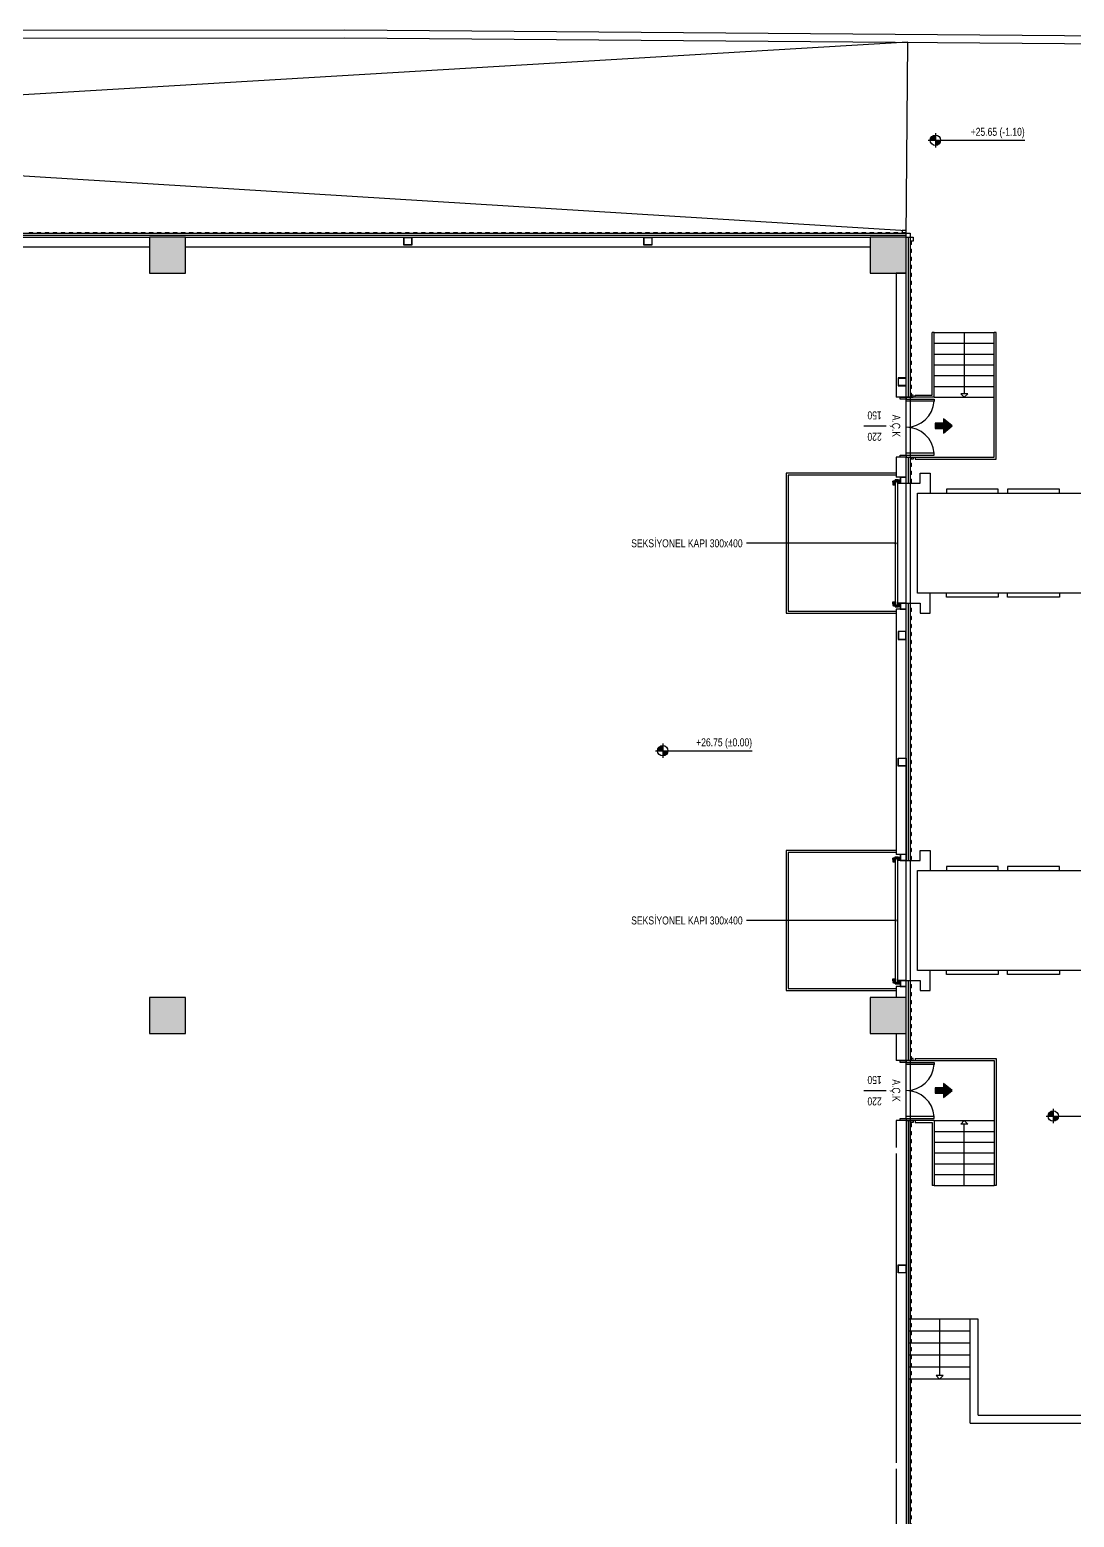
# Model space of a CAD drawing. Extents: x 259761 to 283296, y -701091 to -693683.
# Drawn here: x 277642 to 280251, y -697464 to -693747 of the extents above; entities that cross this region are included whole.
import ezdxf
from ezdxf import colors
from ezdxf.entities.mleader import LeaderData, LeaderLine
from ezdxf.enums import TextEntityAlignment as Align
from ezdxf.math import Vec2, Vec3

# ---------------------------------------------------------------- set-up
doc = ezdxf.new("R2010")
doc.units = 0
doc.header["$MEASUREMENT"] = 0
doc.layers.get('0').update_dxf_attribs({"linetype": 'CONTINUOUS'})
for name, color, linetype in [('A-DOOR', 193, 'CONTINUOUS'), ('A-WALL-SNWPNL', 200, 'CONTINUOUS'), ('MKDU0', 50, 'CONTINUOUS')]:
    doc.layers.add(name, color=color, linetype=linetype)
doc.styles.add('Fields_100', font='act_simplex.shx', dxfattribs={"width": 0.8, "height": 20})

# ---------------------------------------------------------------- blocks, each defined once
blk = doc.blocks.new('SEKSİYONEL KAPI')
at = {"layer": 'A-DOOR'}
for p, q in [((-15.7, 2.7), (-15.7, 0.2)), ((-15.1, 2.7), (-15.1, 0.2)), ((-3.6, 2.7), (-4.4, 2.7)), ((-3.6, 0.9), (-4.4, 0.9)), ((-15.7, -302.7), (-15.7, -300.2)), ((-15.1, -302.7), (-15.1, -300.2)), ((-8.7, -304.7), (-8.7, -304.7)), ((-3.6, -300.9), (-4.4, -300.9)), ((-3.6, -302.7), (-4.4, -302.7))]:
    blk.add_line(p, q, dxfattribs=at)
for points in [[(-5, 5.5), (-5.5, 5.5), (-5.5, 8.2), (-12.3, 8.2), (-12.3, 2), (-12.8, 2), (-12.8, 5.6), (-16.9, 5.6, 0.82272), (-16.9, 2.5), (-16.7, 2.5), (-16.7, 2), (-16.9, 2, -0.863572), (-16.9, 6.1), (-12.8, 6.1), (-12.8, 8.7), (-5, 8.7), (-5, 5.5)], [(-11.4, 5.3), (-11.4, 5.7, -0.414214), (-9.4, 7.7), (-9, 7.7, -0.414214), (-7, 5.7), (-7, 3.5)], [(-15.7, -1.1), (-15.7, -1.6, 1), (-15.1, -1.6), (-15.1, -1.1)], [(-5, -305.5), (-5.5, -305.5), (-5.5, -308.2), (-12.3, -308.2), (-12.3, -302), (-12.8, -302), (-12.8, -305.6), (-16.9, -305.6, -0.82272), (-16.9, -302.5), (-16.7, -302.5), (-16.7, -302), (-16.9, -302, 0.863572), (-16.9, -306.1), (-12.8, -306.1), (-12.8, -308.7), (-5, -308.7), (-5, -305.5)], [(-15.7, -298.9), (-15.7, -298.4, -1), (-15.1, -298.4), (-15.1, -298.9)], [(-11.4, -305.3), (-11.4, -305.7, 0.414214), (-9.4, -307.7), (-9, -307.7, 0.414214), (-7, -305.7), (-7, -303.5)]]:
    blk.add_lwpolyline(points, format="xyb", dxfattribs=at)
for points in [[(-15.7, 1.2), (-18.4, 1.2), (-18.4, -3.8), (-11.7, -3.8), (-11.7, 1.2), (-15.1, 1.2)], [(-16.5, 0.2), (-17.4, 0.2), (-17.4, -2.8), (-13.4, -2.8), (-13.4, 0.2), (-14.4, 0.2)], [(-11.6, -304.7), (-11.6, 4.7), (-8.7, 4.7), (-8.7, 4.7), (-6.6, 2.6), (-6.6, -302.6), (-8.7, -304.7), (-11.6, -304.7)], [(-5, 0.5), (-6.5, 0.5), (-6.5, 3.3), (-5, 3.3)], [(-4.5, 2.7), (-4.4, 2.7), (-4.4, 3), (-3.6, 3), (-3.6, 0.7), (-4.4, 0.7), (-4.4, 1), (-4.5, 1)], [(-15.7, -301.2), (-18.4, -301.2), (-18.4, -296.2), (-11.7, -296.2), (-11.7, -301.2), (-15.1, -301.2)], [(-16.5, -300.2), (-17.4, -300.2), (-17.4, -297.2), (-13.4, -297.2), (-13.4, -300.2), (-14.4, -300.2)], [(-5, -300.5), (-6.5, -300.5), (-6.5, -303.3), (-5, -303.3)], [(-4.5, -302.7), (-4.4, -302.7), (-4.4, -303), (-3.6, -303), (-3.6, -300.7), (-4.4, -300.7), (-4.4, -301), (-4.5, -301)]]:
    blk.add_lwpolyline(points, dxfattribs=at)
for points in [[(-13.9, 3.1), (-16.9, 3.1, -1), (-16.9, 5.1), (-13.9, 5.1, -1)], [(-13.9, -303.1), (-16.9, -303.1, 1), (-16.9, -305.1), (-13.9, -305.1, 1)]]:
    blk.add_lwpolyline(points, format="xyb", close=True, dxfattribs=at)
for points in [[(-16.5, -1.1), (-14.4, -1.1), (-14.4, 0.2), (-16.5, 0.2)], [(-4.5, 3.5), (-4.5, 2.7), (-5, 2.7), (-5, 4), (-2.5, 4), (-2.5, 0.5), (-0.5, 0.5), (-0.5, 7.5), (-4.5, 7.5), (-4.5, 5.5), (-5, 5.5), (-5, 8), (0, 8), (0, 0), (-5, 0), (-5, 1), (-4.5, 1), (-4.5, 0.5), (-3, 0.5), (-3, 3.5)], [(-16.5, -298.9), (-14.4, -298.9), (-14.4, -300.2), (-16.5, -300.2)], [(-4.5, -303.5), (-4.5, -302.7), (-5, -302.7), (-5, -304), (-2.5, -304), (-2.5, -300.5), (-0.5, -300.5), (-0.5, -307.5), (-4.5, -307.5), (-4.5, -305.5), (-5, -305.5), (-5, -308), (0, -308), (0, -300), (-5, -300), (-5, -301), (-4.5, -301), (-4.5, -300.5), (-3, -300.5), (-3, -303.5)]]:
    blk.add_lwpolyline(points, close=True, dxfattribs=at)
for centre in [(-9.2, 5.8), (-9.2, -305.8)]:
    blk.add_circle(centre, 0.25, dxfattribs=at)
for centre, start, end in [((-15.4, 4.3), 38.272, 141.728), ((-15.4, 3.8), 218.272, 321.728), ((-15.4, -303.8), 38.272, 141.728), ((-15.4, -304.3), 218.272, 321.728)]:
    blk.add_arc(centre, 1.19, start, end, dxfattribs=at)
blk = doc.blocks.new('KAPI 150')
at = {"layer": 'A-DOOR'}
blk.add_line((145, 15), (5, 15), dxfattribs=at)
for points in [[(5, 15), (5, 85), (10, 85), (10, 15)], [(145, 15), (145, 85), (140, 85), (140, 15)]]:
    blk.add_lwpolyline(points, dxfattribs=at)
for points in [[(5, 0), (0, 0), (0, 15), (5, 15)], [(150, 0), (145, 0), (145, 15), (150, 15)]]:
    blk.add_lwpolyline(points, close=True, dxfattribs=at)
for centre, start, end in [((5, 15), 0, 85.904), ((145, 15), 94.096, 180)]:
    blk.add_arc(centre, 70, start, end, dxfattribs=at)
blk = doc.blocks.new('AÇK_01')
at = {"color": 0}
blk.add_lwpolyline([(28, 0), (-28, 0)], dxfattribs=at)
at = {"color": 0, "style": 'Fields_100', "width": 0.8}
blk.add_attdef('A.Ç.K.01', text='', height=20, rotation=90, dxfattribs=at).set_placement((-53, 0), align=Align.MIDDLE_CENTER)
for tag, p in [('W', (1, 17.2)), ('H', (1, -36.3))]:
    blk.add_attdef(tag, text='', height=20, dxfattribs=at).set_placement(p, align=Align.CENTER)
blk = doc.blocks.new('*U52')
at = {"layer": 'A-WALL-SNWPNL'}
blk.add_lwpolyline([(50, 1), (42, 1), (40, -1), (32, -1), (30, 1), (22, 1), (20, -1), (12, -1), (10, 1), (2, 1), (0, -1), (-8, -1), (-10, 1), (-18, 1), (-20, -1), (-28, -1), (-30, 1), (-38, 1), (-40, -1), (-48, -1), (-50, 1)], dxfattribs=at)
blk = doc.blocks.new('*U53')
at = {"layer": 'MKDU0', "color": 0, "linetype": 'ByBlock', "lineweight": -2, "transparency": 16777216}
for p in [(0, 0), (100, 0), (200, 0), (300, 0), (400, 0), (500, 0), (600, 0), (700, 0), (800, 0), (900, 0), (1000, 0), (1100, 0), (1200, 0), (1300, 0), (1400, 0), (1500, 0), (1600, 0)]:
    blk.add_blockref('*U52', p, dxfattribs=at)
blk = doc.blocks.new('*U54')
at = {"layer": 'A-WALL-SNWPNL'}
blk.add_lwpolyline([(50, 1), (42, 1), (40, -1), (32, -1), (30, 1), (22, 1), (20, -1), (12, -1), (10, 1), (2, 1), (0, -1), (-8, -1), (-10, 1), (-18, 1), (-20, -1), (-28, -1), (-30, 1), (-38, 1), (-40, -1), (-48, -1), (-50, 1)], dxfattribs=at)
blk = doc.blocks.new('*U55')
at = {"layer": 'MKDU0', "color": 0, "linetype": 'ByBlock', "lineweight": -2, "transparency": 16777216}
for p in [(0, 0), (100, 0)]:
    blk.add_blockref('*U54', p, dxfattribs=at)
blk = doc.blocks.new('*U56')
at = {"layer": 'A-WALL-SNWPNL'}
blk.add_lwpolyline([(50, 1), (42, 1), (40, -1), (32, -1), (30, 1), (22, 1), (20, -1), (12, -1), (10, 1), (2, 1), (0, -1), (-8, -1), (-10, 1), (-18, 1), (-20, -1), (-28, -1), (-30, 1), (-38, 1), (-40, -1), (-48, -1), (-50, 1)], dxfattribs=at)
blk = doc.blocks.new('*U57')
at = {"layer": 'MKDU0', "color": 0, "linetype": 'ByBlock', "lineweight": -2, "transparency": 16777216}
for p in [(0, 0), (100, 0), (200, 0), (300, 0), (400, 0), (500, 0)]:
    blk.add_blockref('*U56', p, dxfattribs=at)
blk = doc.blocks.new('*U58')
at = {"layer": 'A-WALL-SNWPNL'}
blk.add_lwpolyline([(50, 1), (42, 1), (40, -1), (32, -1), (30, 1), (22, 1), (20, -1), (12, -1), (10, 1), (2, 1), (0, -1), (-8, -1), (-10, 1), (-18, 1), (-20, -1), (-28, -1), (-30, 1), (-38, 1), (-40, -1), (-48, -1), (-50, 1)], dxfattribs=at)
blk = doc.blocks.new('*U59')
at = {"layer": 'MKDU0', "color": 0, "linetype": 'ByBlock', "lineweight": -2, "transparency": 16777216}
for p in [(0, 0), (100, 0), (200, 0), (300, 0)]:
    blk.add_blockref('*U58', p, dxfattribs=at)
blk = doc.blocks.new('_Dot')
at = {"color": 0, "linetype": 'ByBlock', "lineweight": -2}
blk.add_line((-0.5, 0), (-1, 0), dxfattribs=at)
at = {"color": 0, "linetype": 'ByBlock', "const_width": 0.5}
blk.add_lwpolyline([(-0.25, 0, 1), (0.25, 0, 1)], format="xyb", close=True, dxfattribs=at)

msp = doc.modelspace()

# ---------------------------------------------------------------- hatches: boundary and pattern name
at = {"layer": 'MKDU0', "ltscale": 0.03}
h = msp.add_hatch(color=8, dxfattribs=at)
h.paths.add_polyline_path([(279904.6, -694010.1, 0.414214), (279891.6, -694023.1), (279904.6, -694023.1)])
h.paths.add_polyline_path([(279917.6, -694023.1), (279904.6, -694023.1), (279904.6, -694036.1, 0.414214)])
h = msp.add_hatch(dxfattribs=at)
h.set_pattern_fill('ANSI33', color=8)
h.set_pattern_definition([(45, (256351.424, -695852.415), (-4.490128, 4.490128), []), (45, (256355.914, -695852.415), (-4.490128, 4.490128), [3.175, -1.5875])])
h.paths.add_polyline_path([(272541.6, -700055.4), (272631.6, -700055.4), (272631.6, -699965.4), (272541.6, -699965.4)])
h.paths.add_polyline_path([(272541.6, -694355.4), (272631.6, -694355.4), (272631.6, -694265.4), (272541.6, -694265.4)])
h.paths.add_polyline_path([(270741.6, -700055.4), (270831.6, -700055.4), (270831.6, -699965.4), (270741.6, -699965.4)])
h.paths.add_polyline_path([(267141.6, -700055.4), (267231.6, -700055.4), (267231.6, -699965.4), (267141.6, -699965.4)])
h.paths.add_polyline_path([(270741.6, -694355.4), (270831.6, -694355.4), (270831.6, -694265.4), (270741.6, -694265.4)])
h.paths.add_polyline_path([(267141.6, -694355.4), (267231.6, -694355.4), (267231.6, -694265.4), (267141.6, -694265.4)])
h.paths.add_polyline_path([(272541.6, -698155.4), (272631.6, -698155.4), (272631.6, -698065.4), (272541.6, -698065.4)])
h.paths.add_polyline_path([(272541.6, -696255.4), (272631.6, -696255.4), (272631.6, -696165.4), (272541.6, -696165.4)])
h.paths.add_polyline_path([(270741.6, -698155.4), (270831.6, -698155.4), (270831.6, -698065.4), (270741.6, -698065.4)])
h.paths.add_polyline_path([(267141.6, -698155.4), (267231.6, -698155.4), (267231.6, -698065.4), (267141.6, -698065.4)])
h.paths.add_polyline_path([(270741.6, -696255.4), (270831.6, -696255.4), (270831.6, -696165.4), (270741.6, -696165.4)])
h.paths.add_polyline_path([(267141.6, -696255.4), (267231.6, -696255.4), (267231.6, -696165.4), (267141.6, -696165.4)])
h.paths.add_polyline_path([(277941.6, -698155.4), (278031.6, -698155.4), (278031.6, -698065.4), (277941.6, -698065.4)])
h.paths.add_polyline_path([(277941.6, -696255.4), (278031.6, -696255.4), (278031.6, -696165.4), (277941.6, -696165.4)])
h.paths.add_polyline_path([(276141.6, -698155.4), (276231.6, -698155.4), (276231.6, -698065.4), (276141.6, -698065.4)])
h.paths.add_polyline_path([(276141.6, -696255.4), (276231.6, -696255.4), (276231.6, -696165.4), (276141.6, -696165.4)])
h.paths.add_polyline_path([(274341.6, -698155.4), (274431.6, -698155.4), (274431.6, -698065.4), (274341.6, -698065.4)])
h.paths.add_polyline_path([(274341.6, -696255.4), (274431.6, -696255.4), (274431.6, -696165.4), (274341.6, -696165.4)])
h.paths.add_polyline_path([(270641.6, -698155.4), (270731.6, -698155.4), (270731.6, -698065.4), (270641.6, -698065.4)])
h.paths.add_polyline_path([(270641.6, -696255.4), (270731.6, -696255.4), (270731.6, -696165.4), (270641.6, -696165.4)])
h.paths.add_polyline_path([(268941.6, -698155.4), (269031.6, -698155.4), (269031.6, -698065.4), (268941.6, -698065.4)])
h.paths.add_polyline_path([(268941.6, -696255.4), (269031.6, -696255.4), (269031.6, -696165.4), (268941.6, -696165.4)])
h.paths.add_polyline_path([(265341.6, -698155.4), (265431.6, -698155.4), (265431.6, -698065.4), (265341.6, -698065.4)])
h.paths.add_polyline_path([(265341.6, -696255.4), (265431.6, -696255.4), (265431.6, -696165.4), (265341.6, -696165.4)])
h.paths.add_polyline_path([(263541.6, -698155.4), (263631.6, -698155.4), (263631.6, -698065.4), (263541.6, -698065.4)])
h.paths.add_polyline_path([(263541.6, -696255.4), (263631.6, -696255.4), (263631.6, -696165.4), (263541.6, -696165.4)])
h.paths.add_polyline_path([(261741.6, -698155.4), (261831.6, -698155.4), (261831.6, -698065.4), (261741.6, -698065.4)])
h.paths.add_polyline_path([(261741.6, -696255.4), (261831.6, -696255.4), (261831.6, -696165.4), (261741.6, -696165.4)])
h.paths.add_polyline_path([(279741.6, -696255.4), (279831.6, -696255.4), (279831.6, -696165.4), (279741.6, -696165.4)])
h.paths.add_polyline_path([(279741.6, -698155.4), (279831.6, -698155.4), (279831.6, -698065.4), (279741.6, -698065.4)])
h.paths.add_polyline_path([(279741.6, -700055.4), (279831.6, -700055.4), (279831.6, -699965.4), (279741.6, -699965.4)])
h.paths.add_polyline_path([(277941.6, -700055.4), (278031.6, -700055.4), (278031.6, -699965.4), (277941.6, -699965.4)])
h.paths.add_polyline_path([(276141.6, -700055.4), (276231.6, -700055.4), (276231.6, -699965.4), (276141.6, -699965.4)])
h.paths.add_polyline_path([(274341.6, -700055.4), (274431.6, -700055.4), (274431.6, -699965.4), (274341.6, -699965.4)])
h.paths.add_polyline_path([(270641.6, -700055.4), (270731.6, -700055.4), (270731.6, -699965.4), (270641.6, -699965.4)])
h.paths.add_polyline_path([(268941.6, -700055.4), (269031.6, -700055.4), (269031.6, -699965.4), (268941.6, -699965.4)])
h.paths.add_polyline_path([(265341.6, -700055.4), (265431.6, -700055.4), (265431.6, -699965.4), (265341.6, -699965.4)])
h.paths.add_polyline_path([(263541.6, -700055.4), (263631.6, -700055.4), (263631.6, -699965.4), (263541.6, -699965.4)])
h.paths.add_polyline_path([(261741.6, -700055.4), (261831.6, -700055.4), (261831.6, -699965.4), (261741.6, -699965.4)])
h.paths.add_polyline_path([(279741.6, -694355.4), (279831.6, -694355.4), (279831.6, -694265.4), (279741.6, -694265.4)])
h.paths.add_polyline_path([(277941.6, -694355.4), (278031.6, -694355.4), (278031.6, -694265.4), (277941.6, -694265.4)])
h.paths.add_polyline_path([(276141.6, -694355.4), (276231.6, -694355.4), (276231.6, -694265.4), (276141.6, -694265.4)])
h.paths.add_polyline_path([(274341.6, -694355.4), (274431.6, -694355.4), (274431.6, -694265.4), (274341.6, -694265.4)])
h.paths.add_polyline_path([(270641.6, -694355.4), (270731.6, -694355.4), (270731.6, -694265.4), (270641.6, -694265.4)])
h.paths.add_polyline_path([(268941.6, -694355.4), (269031.6, -694355.4), (269031.6, -694265.4), (268941.6, -694265.4)])
h.paths.add_polyline_path([(265341.6, -694355.4), (265431.6, -694355.4), (265431.6, -694265.4), (265341.6, -694265.4)])
h.paths.add_polyline_path([(263541.6, -694355.4), (263631.6, -694355.4), (263631.6, -694265.4), (263541.6, -694265.4)])
h.paths.add_polyline_path([(261741.6, -694355.4), (261831.6, -694355.4), (261831.6, -694265.4), (261741.6, -694265.4)])
h = msp.add_hatch(color=8, dxfattribs=at)
h.dxf.hatch_style = 1
h.paths.add_polyline_path([(279946.2, -694737), (279925, -694719.3), (279925, -694730.3), (279903.9, -694730.3), (279903.9, -694743.8), (279925, -694743.8), (279925, -694754.8)])
h = msp.add_hatch(color=8, dxfattribs=at)
h.paths.add_polyline_path([(279223.6, -695535.8, 0.414214), (279210.6, -695548.8), (279223.6, -695548.8)])
h.paths.add_polyline_path([(279236.6, -695548.8), (279223.6, -695548.8), (279223.6, -695561.8, 0.414214)])
h = msp.add_hatch(color=8, dxfattribs=at)
h.dxf.hatch_style = 1
h.paths.add_polyline_path([(279946.2, -696397.9), (279925, -696380.2), (279925, -696391.1), (279903.9, -696391.1), (279903.9, -696404.6), (279925, -696404.6), (279925, -696415.6)])
h = msp.add_hatch(color=8, dxfattribs=at)
h.paths.add_polyline_path([(280199, -696448.8, 0.414214), (280186, -696461.8), (280199, -696461.8)])
h.paths.add_polyline_path([(280212, -696461.8), (280199, -696461.8), (280199, -696474.8, 0.414214)])

# ---------------------------------------------------------------- linework, layer by layer
at = {"layer": 'MKDU0', "color": 8, "ltscale": 0.03}
for p, q in [((275511.1, -693749.9), (278429.5, -693747)), ((278429.5, -693747), (280895.8, -693767)), ((275511.1, -693769.9), (278429.4, -693767)), ((278429.4, -693767), (280895.6, -693787)), ((279831.6, -694265.4), (279835.6, -693778.4)), ((279904.6, -694005.1), (279904.6, -694041.1)), ((279886.6, -694023.1), (280127.6, -694023.1)), ((276231.6, -694265.4), (277941.6, -694265.4)), ((278031.6, -694265.4), (279741.6, -694265.4)), ((277941.6, -694290.4), (276231.6, -694290.4)), ((279741.6, -694290.4), (278031.6, -694290.4)), ((279831.6, -694355.4), (279806.6, -694355.4)), ((279806.6, -694355.4), (279806.6, -694665.4)), ((279831.6, -694665.4), (279831.6, -694355.4)), ((279901.6, -694503.4), (279896.6, -694503.4)), ((279976.6, -694503.4), (279976.6, -694656.7)), ((280056.6, -694503.4), (280051.6, -694503.4)), ((279831.6, -694665.4), (279806.6, -694665.4)), ((279841.6, -694665.4), (279831.6, -694665.4)), ((279901.6, -694665.4), (279841.6, -694665.4)), ((279853.6, -694665.4), (279853.6, -694660.4)), ((279831.6, -694815.4), (279841.6, -694815.4)), ((279831.6, -694865.4), (279806.6, -694865.4)), ((279831.6, -694880.4), (279841.6, -694880.4)), ((279931.9, -694895.4), (279931.9, -694905.4)), ((280061.4, -694895.4), (279931.9, -694895.4)), ((280061.4, -694905.4), (280061.4, -694895.4)), ((280214.5, -694895.4), (280085, -694895.4)), ((280085, -694895.4), (280085, -694905.4)), ((280214.5, -694905.4), (280214.5, -694895.4)), ((279931.9, -695165.4), (279931.9, -695155.4)), ((280061.4, -695165.4), (279931.9, -695165.4)), ((280061.4, -695155.4), (280061.4, -695165.4)), ((280085, -695165.4), (280085, -695155.4)), ((280214.5, -695165.4), (280085, -695165.4)), ((280214.5, -695155.4), (280214.5, -695165.4)), ((279806.6, -695195.4), (279806.6, -695417.9)), ((279831.6, -695195.4), (279806.6, -695195.4)), ((279831.6, -695180.4), (279841.6, -695180.4)), ((279831.6, -695822.9), (279831.6, -695195.4)), ((279806.6, -695417.9), (279806.6, -695807.9)), ((279223.6, -695530.8), (279223.6, -695566.8)), ((279205.6, -695548.8), (279446.6, -695548.8)), ((279831.6, -695807.9), (279806.6, -695807.9)), ((279831.6, -695822.9), (279841.6, -695822.9)), ((279931.9, -695837.9), (279931.9, -695847.9)), ((280061.4, -695837.9), (279931.9, -695837.9)), ((280061.4, -695847.9), (280061.4, -695837.9)), ((280214.5, -695837.9), (280085, -695837.9)), ((280085, -695837.9), (280085, -695847.9)), ((280214.5, -695847.9), (280214.5, -695837.9)), ((279831.6, -696165.4), (279831.6, -696122.9)), ((279831.6, -696122.9), (279841.6, -696122.9)), ((279931.9, -696107.9), (279931.9, -696097.9)), ((280061.4, -696107.9), (279931.9, -696107.9)), ((280061.4, -696097.9), (280061.4, -696107.9)), ((280085, -696107.9), (280085, -696097.9)), ((280214.5, -696107.9), (280085, -696107.9)), ((280214.5, -696097.9), (280214.5, -696107.9)), ((279806.6, -696137.9), (279806.6, -696165.4)), ((279831.6, -696137.9), (279806.6, -696137.9)), ((279806.6, -696255.4), (279806.6, -696322.9)), ((279831.6, -696322.9), (279831.6, -696255.4)), ((279853.6, -696317.9), (279853.6, -696322.9)), ((279831.6, -696322.9), (279806.6, -696322.9)), ((280181, -696461.8), (280422, -696461.8)), ((280199, -696443.8), (280199, -696479.8)), ((279831.6, -696472.9), (279806.6, -696472.9)), ((279831.6, -696472.9), (279830.9, -698065.4)), ((279841.6, -696472.9), (279831.6, -696472.9)), ((279841.6, -698230.4), (279841.6, -696472.9)), ((279901.6, -696472.9), (279841.6, -696472.9)), ((279976.6, -696634.9), (279976.6, -696481.6)), ((279901.6, -696634.9), (279896.6, -696634.9)), ((280056.6, -696634.9), (280051.6, -696634.9)), ((279991.6, -696968.9), (279838.5, -696968.9)), ((279991.6, -697118.9), (279991.6, -696968.9)), ((280011.6, -696968.9), (279991.6, -696968.9)), ((280011.6, -697118.9), (280011.6, -696968.9)), ((279991.6, -696998.9), (279838.5, -696998.9)), ((279991.6, -697028.9), (279838.5, -697028.9)), ((279991.6, -697058.9), (279838.5, -697058.9)), ((279991.6, -697088.9), (279838.5, -697088.9)), ((279991.6, -697118.9), (279838.5, -697118.9)), ((279991.6, -697229.1), (279991.6, -697118.9)), ((280011.6, -697209.1), (280011.6, -697118.9)), ((280011.6, -697209.1), (281451, -697209.1)), ((279991.6, -697229.1), (281447.3, -697229.1)), ((279806.6, -697342.9), (279806.6, -698065.4))]:
    msp.add_line(p, q, dxfattribs=at)
for points in [[(279835.6, -693778.4), (275961.4, -694009), (279831.6, -694248.4)], [(275961.6, -694255.4), (279831.6, -694255.4)], [(275961.6, -694260.4), (279831.6, -694260.4)], [(277631.6, -694255.4), (277639.6, -694255.4), (277641.6, -694253.4), (277649.6, -694253.4), (277651.6, -694255.4), (277659.6, -694255.4), (277661.6, -694253.4), (277669.6, -694253.4), (277671.6, -694255.4), (277679.6, -694255.4), (277681.6, -694253.4), (277689.6, -694253.4), (277691.6, -694255.4), (277699.6, -694255.4), (277701.6, -694253.4), (277709.6, -694253.4), (277711.6, -694255.4), (277719.6, -694255.4), (277721.6, -694253.4), (277729.6, -694253.4), (277731.6, -694255.4)], [(277731.6, -694255.4), (277739.6, -694255.4), (277741.6, -694253.4), (277749.6, -694253.4), (277751.6, -694255.4), (277759.6, -694255.4), (277761.6, -694253.4), (277769.6, -694253.4), (277771.6, -694255.4), (277779.6, -694255.4), (277781.6, -694253.4), (277789.6, -694253.4), (277791.6, -694255.4), (277799.6, -694255.4), (277801.6, -694253.4), (277809.6, -694253.4), (277811.6, -694255.4), (277819.6, -694255.4), (277821.6, -694253.4), (277829.6, -694253.4), (277831.6, -694255.4)], [(277831.6, -694255.4), (277839.6, -694255.4), (277841.6, -694253.4), (277849.6, -694253.4), (277851.6, -694255.4), (277859.6, -694255.4), (277861.6, -694253.4), (277869.6, -694253.4), (277871.6, -694255.4), (277879.6, -694255.4), (277881.6, -694253.4), (277889.6, -694253.4), (277891.6, -694255.4), (277899.6, -694255.4), (277901.6, -694253.4), (277909.6, -694253.4), (277911.6, -694255.4), (277919.6, -694255.4), (277921.6, -694253.4), (277929.6, -694253.4), (277931.6, -694255.4)], [(277931.6, -694255.4), (277939.6, -694255.4), (277941.6, -694253.4), (277949.6, -694253.4), (277951.6, -694255.4), (277959.6, -694255.4), (277961.6, -694253.4), (277969.6, -694253.4), (277971.6, -694255.4), (277979.6, -694255.4), (277981.6, -694253.4), (277989.6, -694253.4), (277991.6, -694255.4), (277999.6, -694255.4), (278001.6, -694253.4), (278009.6, -694253.4), (278011.6, -694255.4), (278019.6, -694255.4), (278021.6, -694253.4), (278029.6, -694253.4), (278031.6, -694255.4)], [(278031.6, -694255.4), (278039.6, -694255.4), (278041.6, -694253.4), (278049.6, -694253.4), (278051.6, -694255.4), (278059.6, -694255.4), (278061.6, -694253.4), (278069.6, -694253.4), (278071.6, -694255.4), (278079.6, -694255.4), (278081.6, -694253.4), (278089.6, -694253.4), (278091.6, -694255.4), (278099.6, -694255.4), (278101.6, -694253.4), (278109.6, -694253.4), (278111.6, -694255.4), (278119.6, -694255.4), (278121.6, -694253.4), (278129.6, -694253.4), (278131.6, -694255.4)], [(278131.6, -694255.4), (278139.6, -694255.4), (278141.6, -694253.4), (278149.6, -694253.4), (278151.6, -694255.4), (278159.6, -694255.4), (278161.6, -694253.4), (278169.6, -694253.4), (278171.6, -694255.4), (278179.6, -694255.4), (278181.6, -694253.4), (278189.6, -694253.4), (278191.6, -694255.4), (278199.6, -694255.4), (278201.6, -694253.4), (278209.6, -694253.4), (278211.6, -694255.4), (278219.6, -694255.4), (278221.6, -694253.4), (278229.6, -694253.4), (278231.6, -694255.4)], [(278231.6, -694255.4), (278239.6, -694255.4), (278241.6, -694253.4), (278249.6, -694253.4), (278251.6, -694255.4), (278259.6, -694255.4), (278261.6, -694253.4), (278269.6, -694253.4), (278271.6, -694255.4), (278279.6, -694255.4), (278281.6, -694253.4), (278289.6, -694253.4), (278291.6, -694255.4), (278299.6, -694255.4), (278301.6, -694253.4), (278309.6, -694253.4), (278311.6, -694255.4), (278319.6, -694255.4), (278321.6, -694253.4), (278329.6, -694253.4), (278331.6, -694255.4)], [(278331.6, -694255.4), (278339.6, -694255.4), (278341.6, -694253.4), (278349.6, -694253.4), (278351.6, -694255.4), (278359.6, -694255.4), (278361.6, -694253.4), (278369.6, -694253.4), (278371.6, -694255.4), (278379.6, -694255.4), (278381.6, -694253.4), (278389.6, -694253.4), (278391.6, -694255.4), (278399.6, -694255.4), (278401.6, -694253.4), (278409.6, -694253.4), (278411.6, -694255.4), (278419.6, -694255.4), (278421.6, -694253.4), (278429.6, -694253.4), (278431.6, -694255.4)], [(278431.6, -694255.4), (278439.6, -694255.4), (278441.6, -694253.4), (278449.6, -694253.4), (278451.6, -694255.4), (278459.6, -694255.4), (278461.6, -694253.4), (278469.6, -694253.4), (278471.6, -694255.4), (278479.6, -694255.4), (278481.6, -694253.4), (278489.6, -694253.4), (278491.6, -694255.4), (278499.6, -694255.4), (278501.6, -694253.4), (278509.6, -694253.4), (278511.6, -694255.4), (278519.6, -694255.4), (278521.6, -694253.4), (278529.6, -694253.4), (278531.6, -694255.4)], [(278531.6, -694255.4), (278539.6, -694255.4), (278541.6, -694253.4), (278549.6, -694253.4), (278551.6, -694255.4), (278559.6, -694255.4), (278561.6, -694253.4), (278569.6, -694253.4), (278571.6, -694255.4), (278579.6, -694255.4), (278581.6, -694253.4), (278589.6, -694253.4), (278591.6, -694255.4), (278599.6, -694255.4), (278601.6, -694253.4), (278609.6, -694253.4), (278611.6, -694255.4), (278619.6, -694255.4), (278621.6, -694253.4), (278629.6, -694253.4), (278631.6, -694255.4)], [(278631.6, -694255.4), (278639.6, -694255.4), (278641.6, -694253.4), (278649.6, -694253.4), (278651.6, -694255.4), (278659.6, -694255.4), (278661.6, -694253.4), (278669.6, -694253.4), (278671.6, -694255.4), (278679.6, -694255.4), (278681.6, -694253.4), (278689.6, -694253.4), (278691.6, -694255.4), (278699.6, -694255.4), (278701.6, -694253.4), (278709.6, -694253.4), (278711.6, -694255.4), (278719.6, -694255.4), (278721.6, -694253.4), (278729.6, -694253.4), (278731.6, -694255.4)], [(278731.6, -694255.4), (278739.6, -694255.4), (278741.6, -694253.4), (278749.6, -694253.4), (278751.6, -694255.4), (278759.6, -694255.4), (278761.6, -694253.4), (278769.6, -694253.4), (278771.6, -694255.4), (278779.6, -694255.4), (278781.6, -694253.4), (278789.6, -694253.4), (278791.6, -694255.4), (278799.6, -694255.4), (278801.6, -694253.4), (278809.6, -694253.4), (278811.6, -694255.4), (278819.6, -694255.4), (278821.6, -694253.4), (278829.6, -694253.4), (278831.6, -694255.4)], [(278831.6, -694255.4), (278839.6, -694255.4), (278841.6, -694253.4), (278849.6, -694253.4), (278851.6, -694255.4), (278859.6, -694255.4), (278861.6, -694253.4), (278869.6, -694253.4), (278871.6, -694255.4), (278879.6, -694255.4), (278881.6, -694253.4), (278889.6, -694253.4), (278891.6, -694255.4), (278899.6, -694255.4), (278901.6, -694253.4), (278909.6, -694253.4), (278911.6, -694255.4), (278919.6, -694255.4), (278921.6, -694253.4), (278929.6, -694253.4), (278931.6, -694255.4)], [(278931.6, -694255.4), (278939.6, -694255.4), (278941.6, -694253.4), (278949.6, -694253.4), (278951.6, -694255.4), (278959.6, -694255.4), (278961.6, -694253.4), (278969.6, -694253.4), (278971.6, -694255.4), (278979.6, -694255.4), (278981.6, -694253.4), (278989.6, -694253.4), (278991.6, -694255.4), (278999.6, -694255.4), (279001.6, -694253.4), (279009.6, -694253.4), (279011.6, -694255.4), (279019.6, -694255.4), (279021.6, -694253.4), (279029.6, -694253.4), (279031.6, -694255.4)], [(279031.6, -694255.4), (279039.6, -694255.4), (279041.6, -694253.4), (279049.6, -694253.4), (279051.6, -694255.4), (279059.6, -694255.4), (279061.6, -694253.4), (279069.6, -694253.4), (279071.6, -694255.4), (279079.6, -694255.4), (279081.6, -694253.4), (279089.6, -694253.4), (279091.6, -694255.4), (279099.6, -694255.4), (279101.6, -694253.4), (279109.6, -694253.4), (279111.6, -694255.4), (279119.6, -694255.4), (279121.6, -694253.4), (279129.6, -694253.4), (279131.6, -694255.4)], [(279131.6, -694255.4), (279139.6, -694255.4), (279141.6, -694253.4), (279149.6, -694253.4), (279151.6, -694255.4), (279159.6, -694255.4), (279161.6, -694253.4), (279169.6, -694253.4), (279171.6, -694255.4), (279179.6, -694255.4), (279181.6, -694253.4), (279189.6, -694253.4), (279191.6, -694255.4), (279199.6, -694255.4), (279201.6, -694253.4), (279209.6, -694253.4), (279211.6, -694255.4), (279219.6, -694255.4), (279221.6, -694253.4), (279229.6, -694253.4), (279231.6, -694255.4)], [(279231.6, -694255.4), (279239.6, -694255.4), (279241.6, -694253.4), (279249.6, -694253.4), (279251.6, -694255.4), (279259.6, -694255.4), (279261.6, -694253.4), (279269.6, -694253.4), (279271.6, -694255.4), (279279.6, -694255.4), (279281.6, -694253.4), (279289.6, -694253.4), (279291.6, -694255.4), (279299.6, -694255.4), (279301.6, -694253.4), (279309.6, -694253.4), (279311.6, -694255.4), (279319.6, -694255.4), (279321.6, -694253.4), (279329.6, -694253.4), (279331.6, -694255.4)], [(279331.6, -694255.4), (279339.6, -694255.4), (279341.6, -694253.4), (279349.6, -694253.4), (279351.6, -694255.4), (279359.6, -694255.4), (279361.6, -694253.4), (279369.6, -694253.4), (279371.6, -694255.4), (279379.6, -694255.4), (279381.6, -694253.4), (279389.6, -694253.4), (279391.6, -694255.4), (279399.6, -694255.4), (279401.6, -694253.4), (279409.6, -694253.4), (279411.6, -694255.4), (279419.6, -694255.4), (279421.6, -694253.4), (279429.6, -694253.4), (279431.6, -694255.4)], [(279431.6, -694255.4), (279439.6, -694255.4), (279441.6, -694253.4), (279449.6, -694253.4), (279451.6, -694255.4), (279459.6, -694255.4), (279461.6, -694253.4), (279469.6, -694253.4), (279471.6, -694255.4), (279479.6, -694255.4), (279481.6, -694253.4), (279489.6, -694253.4), (279491.6, -694255.4), (279499.6, -694255.4), (279501.6, -694253.4), (279509.6, -694253.4), (279511.6, -694255.4), (279519.6, -694255.4), (279521.6, -694253.4), (279529.6, -694253.4), (279531.6, -694255.4)], [(279531.6, -694255.4), (279539.6, -694255.4), (279541.6, -694253.4), (279549.6, -694253.4), (279551.6, -694255.4), (279559.6, -694255.4), (279561.6, -694253.4), (279569.6, -694253.4), (279571.6, -694255.4), (279579.6, -694255.4), (279581.6, -694253.4), (279589.6, -694253.4), (279591.6, -694255.4), (279599.6, -694255.4), (279601.6, -694253.4), (279609.6, -694253.4), (279611.6, -694255.4), (279619.6, -694255.4), (279621.6, -694253.4), (279629.6, -694253.4), (279631.6, -694255.4)], [(279631.6, -694255.4), (279639.6, -694255.4), (279641.6, -694253.4), (279649.6, -694253.4), (279651.6, -694255.4), (279659.6, -694255.4), (279661.6, -694253.4), (279669.6, -694253.4), (279671.6, -694255.4), (279679.6, -694255.4), (279681.6, -694253.4), (279689.6, -694253.4), (279691.6, -694255.4), (279699.6, -694255.4), (279701.6, -694253.4), (279709.6, -694253.4), (279711.6, -694255.4), (279719.6, -694255.4), (279721.6, -694253.4), (279729.6, -694253.4), (279731.6, -694255.4)], [(279731.6, -694255.4), (279739.6, -694255.4), (279741.6, -694253.4), (279749.6, -694253.4), (279751.6, -694255.4), (279759.6, -694255.4), (279761.6, -694253.4), (279769.6, -694253.4), (279771.6, -694255.4), (279779.6, -694255.4), (279781.6, -694253.4), (279789.6, -694253.4), (279791.6, -694255.4), (279799.6, -694255.4), (279801.6, -694253.4), (279809.6, -694253.4), (279811.6, -694255.4), (279819.6, -694255.4), (279821.6, -694253.4), (279829.6, -694253.4), (279831.6, -694255.4)], [(279831.6, -694265.4), (279831.6, -694248.4), (279821.6, -694248.4), (279821.6, -694252.9)], [(279831.6, -694265.4), (279848.6, -694265.4), (279848.6, -694275.4), (279844.1, -694275.4)], [(279836.6, -694265.4), (279836.6, -694665.4)], [(279841.6, -694265.4), (279841.6, -694665.4)], [(279841.6, -694815.4), (280051.6, -694815.4), (280051.6, -694503.4)], [(279853.6, -694660.4), (279896.6, -694660.4), (279896.6, -694503.4)], [(279853.6, -694820.4), (280056.6, -694820.4), (280056.6, -694503.4)], [(279901.6, -694665.4), (279901.6, -694503.4)], [(279901.6, -694503.4), (280051.6, -694503.4)], [(279901.6, -694530.4), (280051.6, -694530.4)], [(279901.6, -694557.4), (280051.6, -694557.4)], [(279901.6, -694584.4), (280051.6, -694584.4)], [(279901.6, -694611.4), (280051.6, -694611.4)], [(279901.6, -694638.4), (280051.6, -694638.4)], [(279831.6, -694670.4), (279831.6, -694665.4), (279848.6, -694665.4), (279848.6, -694660.4), (279844.1, -694660.4)], [(279901.6, -694665.4), (280051.6, -694665.4)], [(279831.6, -694815.4), (279806.6, -694815.4), (279806.6, -694865.4)], [(279831.6, -694810.4), (279831.6, -694815.4), (279848.6, -694815.4), (279848.6, -694820.4), (279844.1, -694820.4)], [(279831.6, -694865.4), (279831.6, -694815.4)], [(279836.6, -694815.4), (279836.6, -694880.4)], [(279841.6, -694815.4), (279841.6, -694880.4)], [(279843.6, -694815.4), (279843.6, -694818.4), (279841.6, -694820.4), (279841.6, -694828.4), (279843.6, -694830.4), (279843.6, -694838.4), (279841.6, -694840.4), (279841.6, -694848.4), (279843.6, -694850.4), (279843.6, -694858.4), (279841.6, -694860.4), (279841.6, -694868.4), (279843.6, -694870.4), (279843.6, -694878.4), (279841.6, -694880.4)], [(279853.6, -694815.4), (279853.6, -694820.4)], [(279836.6, -695180.4), (279836.6, -695822.9)], [(279841.6, -695180.4), (279841.6, -695822.9)], [(279843.6, -695180.4), (279843.6, -695180.9), (279841.6, -695182.9), (279841.6, -695190.9), (279843.6, -695192.9), (279843.6, -695200.9), (279841.6, -695202.9), (279841.6, -695210.9), (279843.6, -695212.9), (279843.6, -695220.9), (279841.6, -695222.9)], [(279831.6, -695822.9), (279831.6, -695587.9)], [(279831.6, -695587.9), (279831.6, -695822.9)], [(279806.6, -695797.9), (279531.6, -695797.9), (279531.6, -696147.9), (279806.6, -696147.9)], [(279841.6, -695822.9), (279866.6, -695822.9), (279866.6, -695797.9), (279891.6, -695797.9), (279891.6, -695847.9)], [(279806.6, -695802.9), (279536.6, -695802.9), (279536.6, -696142.9), (279806.6, -696142.9)], [(279831.6, -696137.9), (279831.6, -695807.9)], [(279836.6, -696122.9), (279836.6, -696322.9)], [(279841.6, -696122.9), (279866.6, -696122.9), (279866.6, -696147.9), (279891.6, -696147.9), (279891.6, -696097.9)], [(279841.6, -696122.9), (279841.6, -696322.9)], [(279831.6, -696327.9), (279831.6, -696322.9), (279848.6, -696322.9), (279848.6, -696317.9), (279844.1, -696317.9)], [(279853.6, -696317.9), (280056.6, -696317.9), (280056.6, -696634.9)], [(279841.6, -696322.9), (279831.6, -696322.9)], [(279841.6, -696322.9), (280051.6, -696322.9), (280051.6, -696634.9)], [(279806.6, -696472.9), (279806.6, -696540.4)], [(279831.6, -696467.9), (279831.6, -696472.9), (279848.6, -696472.9), (279848.6, -696477.9), (279844.1, -696477.9)], [(279841.6, -696472.9), (279841.6, -696478.4), (279843.6, -696480.4), (279843.6, -696488.4), (279841.6, -696490.4), (279841.6, -696498.4), (279843.6, -696500.4), (279843.6, -696508.4), (279841.6, -696510.4), (279841.6, -696518.4), (279843.6, -696520.4), (279843.6, -696528.4), (279841.6, -696530.4)], [(279853.6, -696472.9), (279853.6, -696477.9), (279896.6, -696477.9), (279896.6, -696634.9)], [(279901.6, -696472.9), (279901.6, -696634.9)], [(279901.6, -696472.9), (280051.6, -696472.9)], [(279901.6, -696499.9), (280051.6, -696499.9)], [(279901.6, -696526.9), (280051.6, -696526.9)], [(279806.6, -696555.4), (279806.6, -697327.9)], [(279901.6, -696553.9), (280051.6, -696553.9)], [(279901.6, -696580.9), (280051.6, -696580.9)], [(279901.6, -696607.9), (280051.6, -696607.9)], [(279901.6, -696634.9), (280051.6, -696634.9)], [(279915.1, -696968.9), (279915.1, -697110.2)]]:
    msp.add_lwpolyline(points, dxfattribs=at)
for points in [[(271694.1, -694255.4), (279841.6, -694255.4), (279841.6, -698155.4), (261719.1, -698155.4), (261719.1, -694255.4), (268941.6, -694255.4), (268941.6, -694520.4), (271694.1, -694520.4)], [(277941.6, -694355.4), (278031.6, -694355.4), (278031.6, -694265.4), (277941.6, -694265.4)], [(279741.6, -694355.4), (279831.6, -694355.4), (279831.6, -694265.4), (279741.6, -694265.4)], [(279976.6, -694665.4), (279985.3, -694656.7), (279976.6, -694656.7), (279967.9, -694656.7)], [(279946.2, -694737), (279925, -694719.3), (279925, -694730.3), (279903.9, -694730.3), (279903.9, -694743.8), (279925, -694743.8), (279925, -694754.8)], [(279831.6, -694865.4), (279816.6, -694865.4), (279816.6, -694880.4), (279831.6, -694880.4)], [(279831.1, -694865.9), (279817.1, -694865.9), (279817.1, -694879.9), (279831.1, -694879.9)], [(281110, -695155.4), (279860, -695155.4), (279860, -694905.4), (281110, -694905.4)], [(279831.6, -695180.4), (279816.6, -695180.4), (279816.6, -695195.4), (279831.6, -695195.4)], [(279831.1, -695180.9), (279817.1, -695180.9), (279817.1, -695194.9), (279831.1, -695194.9)], [(279831.6, -695807.9), (279816.6, -695807.9), (279816.6, -695822.9), (279831.6, -695822.9)], [(279831.1, -695808.4), (279817.1, -695808.4), (279817.1, -695822.4), (279831.1, -695822.4)], [(281110, -696097.9), (279860, -696097.9), (279860, -695847.9), (281110, -695847.9)], [(279831.6, -696122.9), (279816.6, -696122.9), (279816.6, -696137.9), (279831.6, -696137.9)], [(279831.1, -696123.4), (279817.1, -696123.4), (279817.1, -696137.4), (279831.1, -696137.4)], [(277941.6, -696255.4), (278031.6, -696255.4), (278031.6, -696165.4), (277941.6, -696165.4)], [(279741.6, -696255.4), (279831.6, -696255.4), (279831.6, -696165.4), (279741.6, -696165.4)], [(279946.2, -696397.9), (279925, -696380.2), (279925, -696391.1), (279903.9, -696391.1), (279903.9, -696404.6), (279925, -696404.6), (279925, -696415.6)], [(279976.6, -696472.9), (279985.3, -696481.6), (279976.6, -696481.6), (279967.9, -696481.6)], [(279915.1, -697118.9), (279923.8, -697110.2), (279915.1, -697110.2), (279906.4, -697110.2)]]:
    msp.add_lwpolyline(points, close=True, dxfattribs=at)
at = {"layer": 'MKDU0', "color": 8, "ltscale": 0.03, "elevation": 0}
for points in [[(278576.6, -694265.4), (278596.6, -694265.4), (278596.6, -694285.4), (278576.6, -694285.4)], [(278577.2, -694266), (278596, -694266), (278596, -694284.8), (278577.2, -694284.8)], [(279176.6, -694265.4), (279196.6, -694265.4), (279196.6, -694285.4), (279176.6, -694285.4)], [(279177.2, -694266), (279196, -694266), (279196, -694284.8), (279177.2, -694284.8)], [(279811.6, -694637), (279831.6, -694637), (279831.6, -694617), (279811.6, -694617)], [(279831, -694636.4), (279812.2, -694636.4), (279812.2, -694617.6), (279831, -694617.6)], [(279811.6, -695270.4), (279831.6, -695270.4), (279831.6, -695250.4), (279811.6, -695250.4)], [(279812.2, -695269.8), (279831, -695269.8), (279831, -695251), (279812.2, -695251)], [(279811.6, -695567), (279831.6, -695567), (279831.6, -695587), (279811.6, -695587)], [(279831, -695586.4), (279812.2, -695586.4), (279812.2, -695567.6), (279831, -695567.6)], [(279811.6, -696833.7), (279831.6, -696833.7), (279831.6, -696853.7), (279811.6, -696853.7)], [(279831, -696853.1), (279812.2, -696853.1), (279812.2, -696834.3), (279831, -696834.3)]]:
    msp.add_lwpolyline(points, close=True, dxfattribs=at)
for points in [[(279806.6, -694855.4), (279531.6, -694855.4), (279531.6, -695205.4), (279806.6, -695205.4)], [(279806.6, -694860.4), (279536.6, -694860.4), (279536.6, -695200.4), (279806.6, -695200.4)], [(279831.6, -695195.4), (279831.6, -694865.4)], [(279841.6, -694880.4), (279866.6, -694880.4), (279866.6, -694855.4), (279891.6, -694855.4), (279891.6, -694905.4)], [(279841.6, -695180.4), (279866.6, -695180.4), (279866.6, -695205.4), (279891.6, -695205.4), (279891.6, -695155.4)], [(279836.6, -696472.9), (279836.6, -698230.4)]]:
    msp.add_lwpolyline(points, dxfattribs=at)
at = {"layer": 'MKDU0', "color": 8, "ltscale": 0.03}
for centre in [(279904.6, -694023.1), (279223.6, -695548.8), (280199, -696461.8)]:
    msp.add_circle(centre, 13, dxfattribs=at)

# ---------------------------------------------------------------- block references
for name, p, rotation in [('*U59', (279842.6, -694615.4), 90), ('KAPI 150', (279816.6, -694665.4), 270), ('*U57', (279842.6, -695772.9), 90), ('*U55', (279842.6, -696272.9), 90), ('KAPI 150', (279816.6, -696322.9), 270), ('*U53', (279842.6, -698180.4), 90)]:
    msp.add_blockref(name, p, dxfattribs=dict(at, rotation=rotation))
at = {"layer": 'MKDU0', "color": 8, "ltscale": 0.03, "rotation": 180}
for p in [(279753.6, -694737), (279753.6, -696397.9)]:
    msp.add_blockref('AÇK_01', p, dxfattribs=at).add_auto_attribs({'A.Ç.K.01': 'A.Ç.K', 'H': '150', 'W': '220'})
at = {"layer": 'MKDU0', "color": 8, "ltscale": 0.03}
for p in [(279816.6, -694880.4), (279816.6, -695822.9)]:
    msp.add_blockref('SEKSİYONEL KAPI', p, dxfattribs=at)

# ---------------------------------------------------------------- texts
at = {"layer": 'MKDU0', "color": 8, "ltscale": 0.03, "char_height": 20, "attachment_point": 9, "style": 'Fields_100'}
for s, insert in [('+25.65 (-1.10)', (280127.6, -694018.1)), ('+26.75 (%%P0.00)', (279446.6, -695543.8))]:
    msp.add_mtext_dynamic_manual_height_columns(s, width=436.665, gutter_width=100, heights=[0], dxfattribs=dict(at, insert=insert))

# ---------------------------------------------------------------- leaders
at = {"layer": 'MKDU0', "color": 8, "ltscale": 0.03}
ml = msp.add_multileader_mtext('Standard', dxfattribs=at)
ml.set_content('SEKSİYONEL KAPI 300x400', color=50, style='Fields_100')
ml.set_leader_properties(color=256)
ml.set_arrow_properties(name='DOT')
ml.build(insert=Vec2(0, 0))
ml.multileader.update_dxf_attribs({"dogleg_length": 10, "arrow_head_size": 6})
ctx = ml.context
ctx.base_point, ctx.char_height, ctx.arrow_head_size, ctx.landing_gap_size, ctx.plane_origin = Vec3(279086, -695030.4), 20, 6, 10, Vec3(306259.7, -695030.4)
ctx.text_align_type = 2
notes = []
notes.append((ctx, [(0, (1, 1, 0), (279443, -695030.4), (-1, 0), 10, [(0, [(279805, -695030.4)], 0, [])])]))
ctx.mtext.insert, ctx.mtext.alignment, ctx.mtext.flow_direction = Vec3(279423, -695020.4), 3, 5
ml = msp.add_multileader_mtext('Standard', dxfattribs=at)
ml.set_content('SEKSİYONEL KAPI 300x400', color=50, style='Fields_100')
ml.set_leader_properties(color=256)
ml.set_arrow_properties(name='DOT')
ml.build(insert=Vec2(0, 0))
ml.multileader.update_dxf_attribs({"dogleg_length": 10, "arrow_head_size": 6})
ctx = ml.context
ctx.base_point, ctx.char_height, ctx.arrow_head_size, ctx.landing_gap_size, ctx.plane_origin = Vec3(279086, -695972.9), 20, 6, 10, Vec3(306259.7, -695972.9)
ctx.text_align_type = 2
notes.append((ctx, [(0, (1, 1, 0), (279443, -695972.9), (-1, 0), 10, [(0, [(279805, -695972.9)], 0, [])])]))
ctx.mtext.insert, ctx.mtext.alignment, ctx.mtext.flow_direction = Vec3(279423, -695962.9), 3, 5
for ctx, leaders in notes:
    for number, flags, end, landing, length, lines in leaders:
        leader = LeaderData()
        leader.index, (leader.has_last_leader_line, leader.has_dogleg_vector, leader.attachment_direction) = number, flags
        leader.last_leader_point, leader.dogleg_vector, leader.dogleg_length = Vec3(end), Vec3(landing), length
        for number, points, colour, breaks in lines:
            line = LeaderLine()
            line.index, line.vertices, line.color, line.breaks = number, Vec3.list(points), colors.encode_raw_color(colour), breaks
            leader.lines.append(line)
        ctx.leaders.append(leader)

doc.saveas('drawing.dxf')
